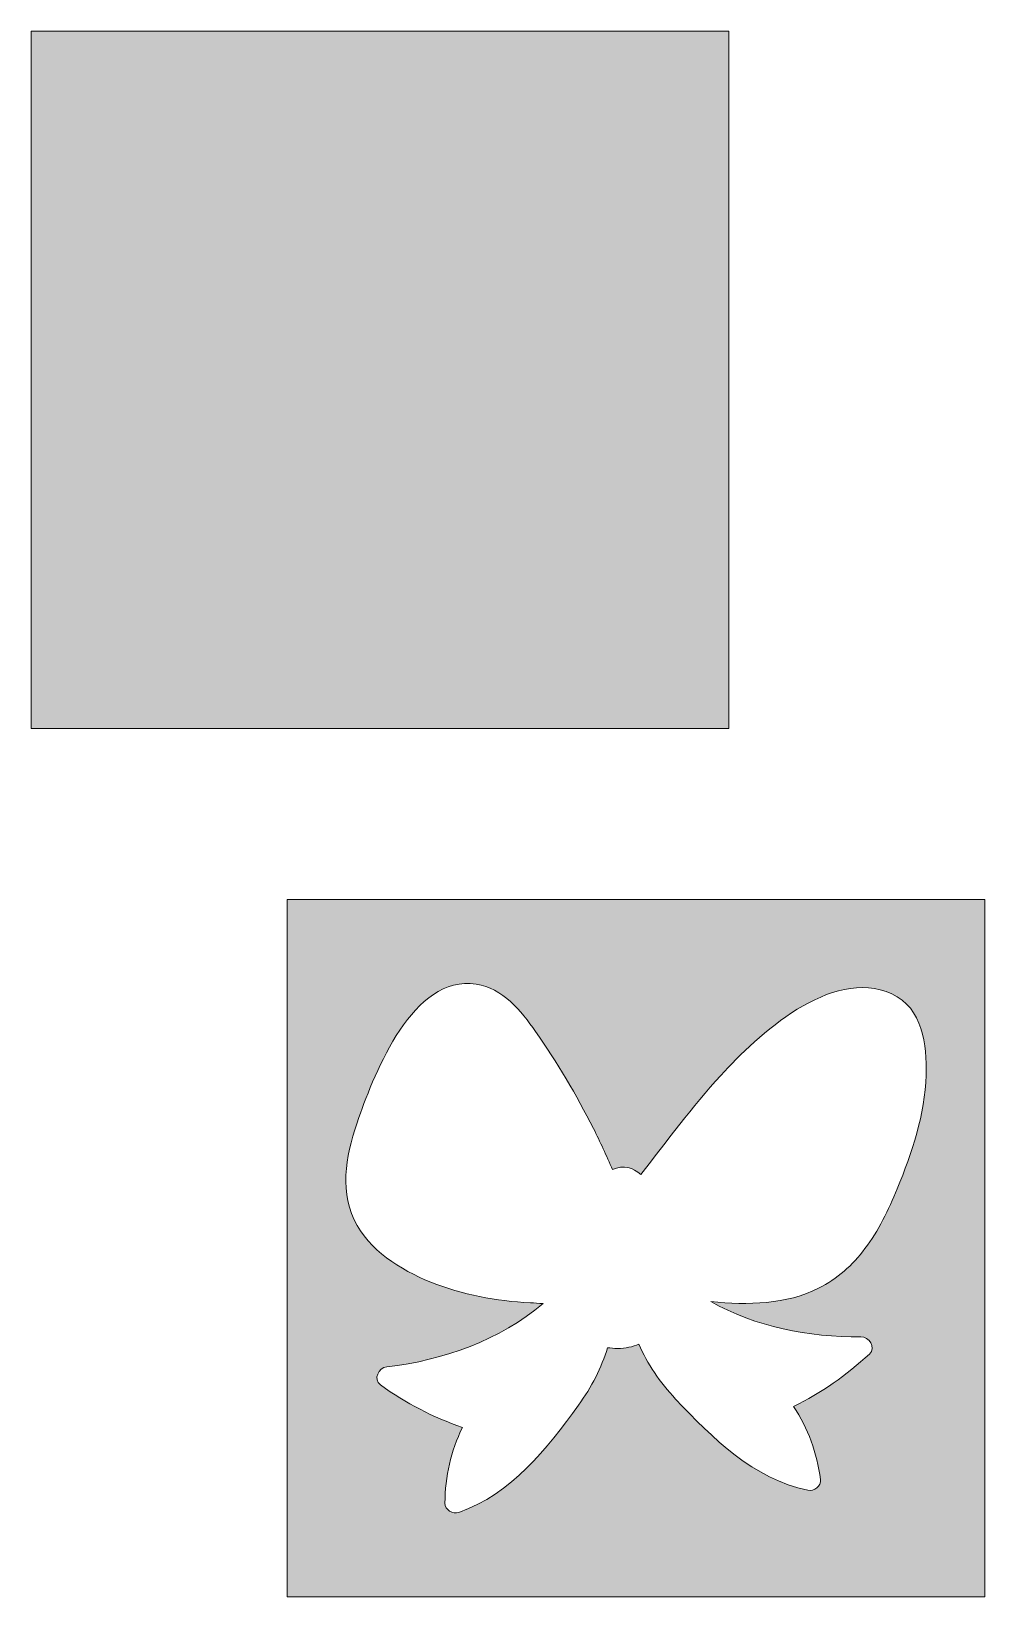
# Model space of a CAD drawing. Header units: inches. Extents: x 843 to 4582, y -2318 to 1360.
# Drawn here: x 843 to 2182, y -1090 to 1110 of the extents above; entities that cross this region are included whole.
import ezdxf

# ---------------------------------------------------------------- set-up
doc = ezdxf.new("R2010")
doc.units = ezdxf.units.IN
doc.header["$MEASUREMENT"] = 0
doc.layers.add('Layer 1', color=7, linetype='Continuous')

# ---------------------------------------------------------------- blocks, each defined once
blk = doc.blocks.new('block 3')
at = {"layer": 'Layer 1', "true_color": 0xffeed6}
h = blk.add_hatch(color=7, dxfattribs=at)
h.dxf.hatch_style = 2
h.paths.add_polyline_path([(1202.2, -110.2), (1202.2, -1089.8), (2181.8, -1089.8), (2181.8, -110.2)])
edge = h.paths.add_edge_path()
edge.add_spline(control_points=[(2099.5, -356.7), (2097.6, -412.4), (2080.2, -465.7), (2058.8, -516.8), (2046.6, -545.8), (2033.1, -575.9), (2013.4, -600.7), (1996.8, -624), (1973.8, -643.4), (1949.2, -656), (1903, -679.5), (1849.5, -680.3), (1797, -675), (1860.1, -710.4), (1934.4, -725.6), (2007.8, -724.4), (2019.5, -724.2), (2029.8, -739.5), (2019.8, -748.8), (1987.6, -778.9), (1952.5, -803.2), (1913.3, -822.4), (1933.7, -853.5), (1946.1, -887.5), (1951.2, -924.9), (1952.5, -934.5), (1942.3, -942.1), (1933.5, -940.3), (1856.6, -924.2), (1799.7, -867.3), (1747.7, -812), (1725.5, -788.4), (1708, -762.6), (1696.1, -734.9), (1687.5, -738.7), (1677.6, -740.9), (1666.1, -741), (1661.1, -741), (1656.5, -740.5), (1652, -739.9), (1643.6, -768), (1629.7, -795.1), (1611.2, -820.7), (1566.6, -882), (1517.3, -945.7), (1443.1, -971.3), (1434.6, -974.3), (1423.5, -968), (1423.6, -958.4), (1423.9, -920.6), (1431.9, -885.3), (1448.2, -851.9), (1406.9, -837.8), (1369, -818.1), (1333.3, -792.3), (1322.2, -784.3), (1330.5, -767.8), (1342.1, -766.6), (1422.1, -757.8), (1500.7, -729.2), (1561.4, -677.9), (1555.4, -677.5), (1549.4, -677), (1543.6, -676.8), (1495.2, -674.5), (1448.8, -665.4), (1403.6, -647.8), (1360.8, -629.7), (1316.9, -603.8), (1296.2, -560.1), (1274.4, -513.9), (1286.4, -462.4), (1302.7, -416.5), (1325.4, -353), (1378.5, -215), (1467.5, -228.9), (1504.7, -234.7), (1530.7, -266.6), (1551, -295.6), (1581.2, -338.9), (1608.4, -384.6), (1632.2, -431.8), (1641.7, -450.8), (1650.7, -470.1), (1659, -489.7), (1674.8, -482.5), (1687.9, -486.5), (1698.6, -496.7), (1735.2, -449.6), (1771.1, -401.3), (1811.3, -357.2), (1862.7, -300.8), (1966, -204.1), (2051.4, -242.8), (2094.7, -262.4), (2100.9, -314.5), (2099.5, -356.7)], knot_values=[0, 0, 0, 0, 1, 1, 1, 2, 2, 2, 3, 3, 3, 4, 4, 4, 5, 5, 5, 6, 6, 6, 7, 7, 7, 8, 8, 8, 9, 9, 9, 10, 10, 10, 11, 11, 11, 12, 12, 12, 13, 13, 13, 14, 14, 14, 15, 15, 15, 16, 16, 16, 17, 17, 17, 18, 18, 18, 19, 19, 19, 20, 20, 20, 21, 21, 21, 22, 22, 22, 23, 23, 23, 24, 24, 24, 25, 25, 25, 26, 26, 26, 27, 27, 27, 28, 28, 28, 29, 29, 29, 30, 30, 30, 31, 31, 31, 32, 32, 32, 32], degree=3, periodic=1)
at = {"layer": 'Layer 1', "lineweight": 0}
blk.add_lwpolyline([(1202.2, -110.2), (1202.2, -1089.8), (2181.8, -1089.8), (2181.8, -110.2), (1202.2, -110.2)], dxfattribs=at)
blk.add_open_spline([(2099.5, -356.7), (2097.6, -412.4), (2080.2, -465.7), (2058.8, -516.8), (2046.6, -545.8), (2033.1, -575.9), (2013.4, -600.7), (1996.8, -624), (1973.8, -643.4), (1949.2, -656), (1903, -679.5), (1849.5, -680.3), (1797, -675), (1860.1, -710.4), (1934.4, -725.6), (2007.8, -724.4), (2019.5, -724.2), (2029.8, -739.5), (2019.8, -748.8), (1987.6, -778.9), (1952.5, -803.2), (1913.3, -822.4), (1933.7, -853.5), (1946.1, -887.5), (1951.2, -924.9), (1952.5, -934.5), (1942.3, -942.1), (1933.5, -940.3), (1856.6, -924.2), (1799.7, -867.3), (1747.7, -812), (1725.5, -788.4), (1708, -762.6), (1696.1, -734.9), (1687.5, -738.7), (1677.6, -740.9), (1666.1, -741), (1661.1, -741), (1656.5, -740.5), (1652, -739.9), (1643.6, -768), (1629.7, -795.1), (1611.2, -820.7), (1566.6, -882), (1517.3, -945.7), (1443.1, -971.3), (1434.6, -974.3), (1423.5, -968), (1423.6, -958.4), (1423.9, -920.6), (1431.9, -885.3), (1448.2, -851.9), (1406.9, -837.8), (1369, -818.1), (1333.3, -792.3), (1322.2, -784.3), (1330.5, -767.8), (1342.1, -766.6), (1422.1, -757.8), (1500.7, -729.2), (1561.4, -677.9), (1555.4, -677.5), (1549.4, -677), (1543.6, -676.8), (1495.2, -674.5), (1448.8, -665.4), (1403.6, -647.8), (1360.8, -629.7), (1316.9, -603.8), (1296.2, -560.1), (1274.4, -513.9), (1286.4, -462.4), (1302.7, -416.5), (1325.4, -353), (1378.5, -215), (1467.5, -228.9), (1504.7, -234.7), (1530.7, -266.6), (1551, -295.6), (1581.2, -338.9), (1608.4, -384.6), (1632.2, -431.8), (1641.7, -450.8), (1650.7, -470.1), (1659, -489.7), (1674.8, -482.5), (1687.9, -486.5), (1698.6, -496.7), (1735.2, -449.6), (1771.1, -401.3), (1811.3, -357.2), (1862.7, -300.8), (1966, -204.1), (2051.4, -242.8), (2094.7, -262.4), (2100.9, -314.5), (2099.5, -356.7)], degree=3, knots=[0, 0, 0, 0, 1, 1, 1, 2, 2, 2, 3, 3, 3, 4, 4, 4, 5, 5, 5, 6, 6, 6, 7, 7, 7, 8, 8, 8, 9, 9, 9, 10, 10, 10, 11, 11, 11, 12, 12, 12, 13, 13, 13, 14, 14, 14, 15, 15, 15, 16, 16, 16, 17, 17, 17, 18, 18, 18, 19, 19, 19, 20, 20, 20, 21, 21, 21, 22, 22, 22, 23, 23, 23, 24, 24, 24, 25, 25, 25, 26, 26, 26, 27, 27, 27, 28, 28, 28, 29, 29, 29, 30, 30, 30, 31, 31, 31, 32, 32, 32, 32], dxfattribs=at)

msp = doc.modelspace()

# ---------------------------------------------------------------- hatches: boundary and pattern name
at = {"layer": 'Layer 1', "true_color": 0xf5871d}
h = msp.add_hatch(color=30, dxfattribs=at)
h.dxf.hatch_style = 2
h.paths.add_polyline_path([(1822.2, 1110), (1822.2, 130.4), (842.6, 130.4), (842.6, 1110)])

# ---------------------------------------------------------------- linework, layer by layer
at = {"layer": 'Layer 1', "lineweight": 0}
msp.add_lwpolyline([(1822.2, 1110), (1822.2, 130.4), (842.6, 130.4), (842.6, 1110), (1822.2, 1110)], dxfattribs=at)

# ---------------------------------------------------------------- block references
at = {"layer": 'Layer 1'}
msp.add_blockref('block 3', (0, 0), dxfattribs=at)

doc.saveas('drawing.dxf')
